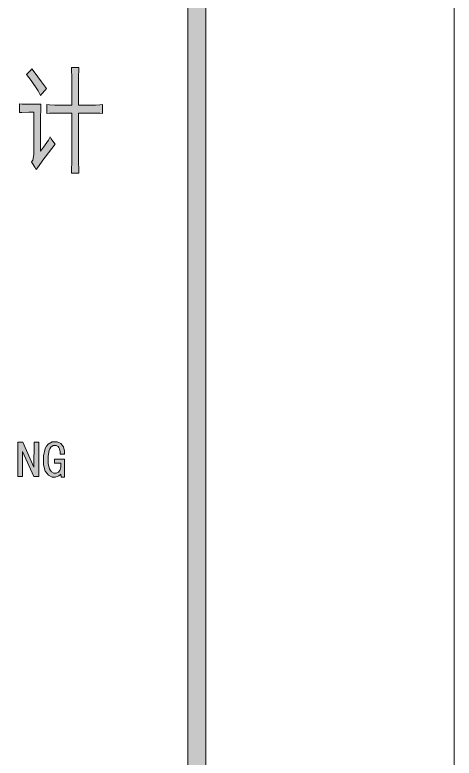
# Model space of a CAD drawing. Header units: millimetres. Extents: x -30643 to 86172, y -19411 to 63186.
# Drawn here: x 82814 to 86172, y 51815 to 57500 of the extents above; entities that cross this region are included whole.
import ezdxf

# ---------------------------------------------------------------- set-up
doc = ezdxf.new("R2010")
doc.units = ezdxf.units.MM

msp = doc.modelspace()

# ---------------------------------------------------------------- hatches: boundary and pattern name
h = msp.add_hatch(color=0)
h.dxf.hatch_style = 2
h.paths.add_polyline_path([(84273.8, -17512.8), (84136.6, -17374.9), (84136.6, 61150), (84273.8, 61288)])
h = msp.add_hatch(color=0)
h.dxf.hatch_style = 2
h.paths.add_polyline_path([(82944.6, 57087.7), (82962.2, 57064.5), (83018.5, 56989.2), (83056.5, 56937.8), (83044.5, 56923.7), (83021.3, 56897), (83010, 56884.3), (82992.4, 56918.1), (82939, 56998.3), (82903.1, 57044.8), (82912.9, 57053.9), (82933.3, 57075)])
h = msp.add_hatch(color=0)
h.dxf.hatch_style = 2
h.paths.add_polyline_path([(83248.6, 56809.7), (83248.6, 56987.8), (83248.6, 57023.7), (83247.2, 57078.5), (83245.8, 57098.2), (83303.5, 57098.2), (83302.1, 57075), (83300.6, 57034.2), (83300.6, 57015.9), (83300.6, 56809.7), (83412.5, 56809.7), (83429.4, 56809.7), (83464.6, 56811.1), (83484.3, 56813.3), (83484.3, 56745.7), (83463.2, 56747.1), (83429.4, 56749.2), (83415.3, 56749.2), (83300.6, 56749.2), (83300.6, 56393.2), (83300.6, 56371.3), (83302.1, 56320), (83303.5, 56289.7), (83245.8, 56289.7), (83247.2, 56320), (83248.6, 56369.9), (83248.6, 56389.6), (83248.6, 56749.2), (83141.6, 56749.2), (83121.2, 56749.2), (83079.7, 56747.1), (83059.3, 56745.7), (83059.3, 56813.3), (83079.7, 56811.1), (83118.4, 56809.7), (83136, 56809.7)])
h = msp.add_hatch(color=0)
h.dxf.hatch_style = 2
h.paths.add_polyline_path([(83012.8, 56816.8), (83011.4, 56783), (83010, 56711.9), (83010, 56673.9), (83010, 56457.2), (83033.3, 56487.5), (83070.5, 56542.3), (83083.9, 56567.7), (83092.4, 56552.9), (83111.4, 56524.7), (83122.6, 56510.7), (83045.9, 56410.8), (83027.6, 56387.5), (82993.8, 56341.1), (82977, 56317.9), (82967.8, 56334.1), (82949.5, 56362.9), (82941.8, 56374.9), (82950.9, 56389.6), (82959.4, 56431.9), (82958, 56460.7), (82958, 56756.3), (82920.7, 56756.3), (82866.5, 56754.1), (82848.2, 56752.7), (82848.2, 56820.3), (82870, 56818.2), (82900.3, 56816.8), (82908.7, 56816.8)])
h = msp.add_hatch(color=0)
h.dxf.hatch_style = 2
h.paths.add_polyline_path([(82997.4, 53968.3), (82958.7, 53968.3), (82873.5, 54159.7), (82872.1, 53968.3), (82836.9, 53968.3), (82836.9, 54232.2), (82874.9, 54232.2), (82960.1, 54040.8), (82961.5, 54232.2), (82997.4, 54232.2)])
h = msp.add_hatch(color=0)
h.dxf.hatch_style = 2
h.paths.add_polyline_path([(83194.4, 53964.8), (83168.4, 53964.8), (83164.1, 53986.6), (83160.6, 53982.4), (83150.8, 53974.6), (83144.4, 53971.1), (83138.1, 53968.3), (83124, 53964.8), (83116.3, 53964.8), (83100.1, 53964.8), (83070.5, 53980.2), (83057.9, 53995), (83045.2, 54010.5), (83032.5, 54058.4), (83032.5, 54091.4), (83032.5, 54128), (83044.5, 54182.2), (83055.8, 54199.8), (83067.7, 54217.4), (83098.7, 54235), (83119.1, 54235), (83136.7, 54235), (83164.8, 54222.3), (83174.7, 54208.9), (83184.5, 54195.6), (83194.4, 54161.8), (83194.4, 54140.7), (83160.6, 54140.7), (83160.6, 54157.6), (83155.7, 54181.5), (83150.1, 54189.9), (83144.4, 54197.7), (83129, 54206.1), (83119.1, 54206.1), (83106.4, 54206.1), (83088.1, 54193.5), (83081.8, 54180.1), (83076.2, 54167.4), (83069.8, 54124.5), (83069.8, 54094.9), (83069.8, 54066.1), (83077.6, 54026.7), (83085.3, 54016.1), (83093.1, 54004.9), (83110.7, 53994.3), (83120.5, 53994.3), (83130.4, 53994.3), (83146.5, 54002.1), (83152.2, 54009.1), (83157.8, 54016.1), (83164.1, 54039.4), (83164.1, 54054.8), (83164.1, 54071.7), (83116.3, 54071.7), (83116.3, 54100.6), (83194.4, 54100.6)])

# ---------------------------------------------------------------- linework, layer by layer
at = {"color": 0, "lineweight": 0}
for points in [[(-30643.3, -19410.7), (86171.7, -19410.7), (86171.7, 63185.8), (-30643.3, 63185.8)], [(84273.8, -17512.8), (84136.6, -17374.9), (84136.6, 61150), (84273.8, 61288)], [(82944.6, 57087.7), (82962.2, 57064.5), (83018.5, 56989.2), (83056.5, 56937.8), (83044.5, 56923.7), (83021.3, 56897), (83010, 56884.3), (82992.4, 56918.1), (82939, 56998.3), (82903.1, 57044.8), (82912.9, 57053.9), (82933.3, 57075)], [(83248.6, 56809.7), (83248.6, 56987.8), (83248.6, 57023.7), (83247.2, 57078.5), (83245.8, 57098.2), (83303.5, 57098.2), (83302.1, 57075), (83300.6, 57034.2), (83300.6, 57015.9), (83300.6, 56809.7), (83412.5, 56809.7), (83429.4, 56809.7), (83464.6, 56811.1), (83484.3, 56813.3), (83484.3, 56745.7), (83463.2, 56747.1), (83429.4, 56749.2), (83415.3, 56749.2), (83300.6, 56749.2), (83300.6, 56393.2), (83300.6, 56371.3), (83302.1, 56320), (83303.5, 56289.7), (83245.8, 56289.7), (83247.2, 56320), (83248.6, 56369.9), (83248.6, 56389.6), (83248.6, 56749.2), (83141.6, 56749.2), (83121.2, 56749.2), (83079.7, 56747.1), (83059.3, 56745.7), (83059.3, 56813.3), (83079.7, 56811.1), (83118.4, 56809.7), (83136, 56809.7)], [(83012.8, 56816.8), (83011.4, 56783), (83010, 56711.9), (83010, 56673.9), (83010, 56457.2), (83033.3, 56487.5), (83070.5, 56542.3), (83083.9, 56567.7), (83092.4, 56552.9), (83111.4, 56524.7), (83122.6, 56510.7), (83045.9, 56410.8), (83027.6, 56387.5), (82993.8, 56341.1), (82977, 56317.9), (82967.8, 56334.1), (82949.5, 56362.9), (82941.8, 56374.9), (82950.9, 56389.6), (82959.4, 56431.9), (82958, 56460.7), (82958, 56756.3), (82920.7, 56756.3), (82866.5, 56754.1), (82848.2, 56752.7), (82848.2, 56820.3), (82870, 56818.2), (82900.3, 56816.8), (82908.7, 56816.8)], [(82997.4, 53968.3), (82958.7, 53968.3), (82873.5, 54159.7), (82872.1, 53968.3), (82836.9, 53968.3), (82836.9, 54232.2), (82874.9, 54232.2), (82960.1, 54040.8), (82961.5, 54232.2), (82997.4, 54232.2)], [(83194.4, 53964.8), (83168.4, 53964.8), (83164.1, 53986.6), (83160.6, 53982.4), (83150.8, 53974.6), (83144.4, 53971.1), (83138.1, 53968.3), (83124, 53964.8), (83116.3, 53964.8), (83100.1, 53964.8), (83070.5, 53980.2), (83057.9, 53995), (83045.2, 54010.5), (83032.5, 54058.4), (83032.5, 54091.4), (83032.5, 54128), (83044.5, 54182.2), (83055.8, 54199.8), (83067.7, 54217.4), (83098.7, 54235), (83119.1, 54235), (83136.7, 54235), (83164.8, 54222.3), (83174.7, 54208.9), (83184.5, 54195.6), (83194.4, 54161.8), (83194.4, 54140.7), (83160.6, 54140.7), (83160.6, 54157.6), (83155.7, 54181.5), (83150.1, 54189.9), (83144.4, 54197.7), (83129, 54206.1), (83119.1, 54206.1), (83106.4, 54206.1), (83088.1, 54193.5), (83081.8, 54180.1), (83076.2, 54167.4), (83069.8, 54124.5), (83069.8, 54094.9), (83069.8, 54066.1), (83077.6, 54026.7), (83085.3, 54016.1), (83093.1, 54004.9), (83110.7, 53994.3), (83120.5, 53994.3), (83130.4, 53994.3), (83146.5, 54002.1), (83152.2, 54009.1), (83157.8, 54016.1), (83164.1, 54039.4), (83164.1, 54054.8), (83164.1, 54071.7), (83116.3, 54071.7), (83116.3, 54100.6), (83194.4, 54100.6)]]:
    msp.add_lwpolyline(points, close=True, dxfattribs=at)

doc.saveas('drawing.dxf')
